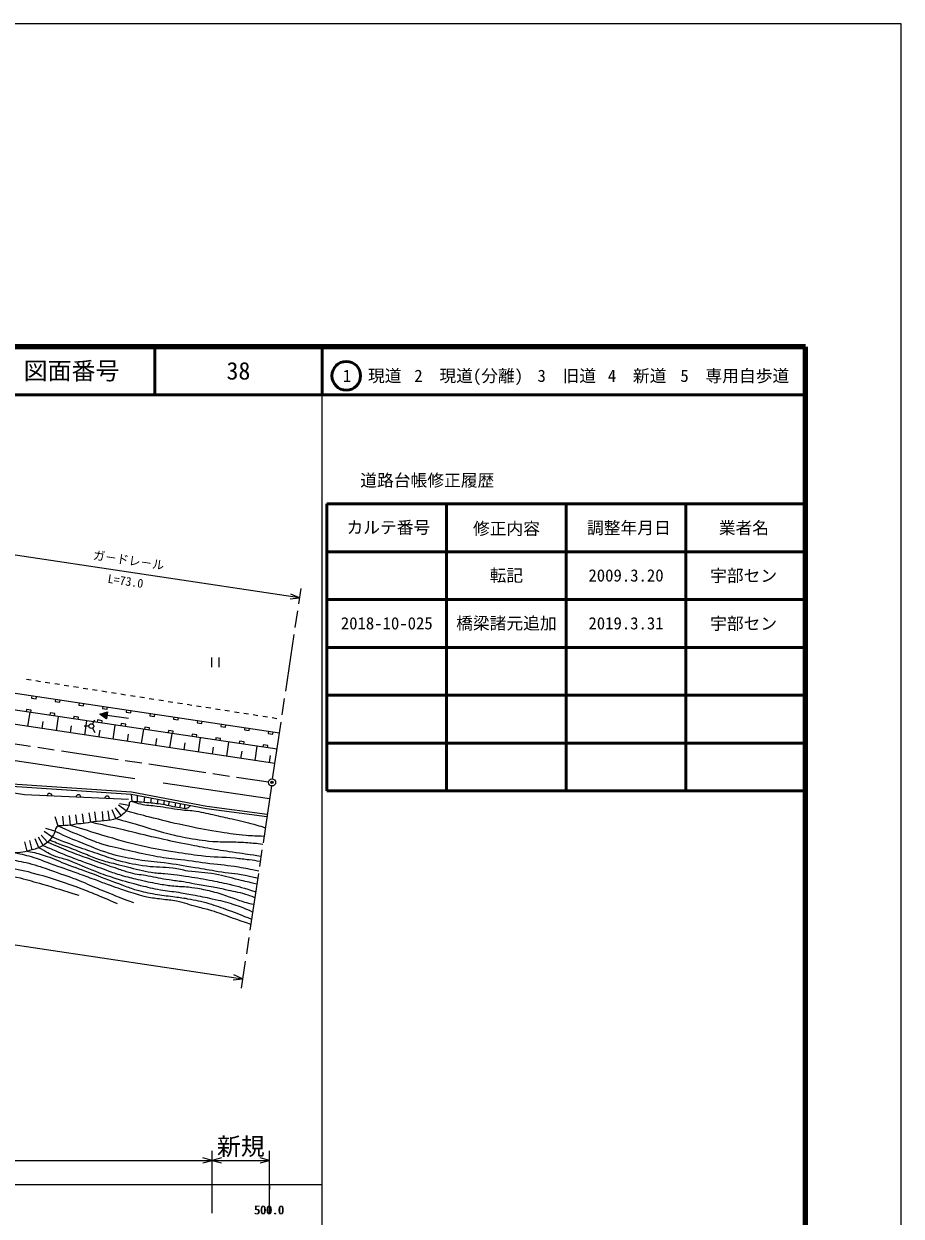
# Model space of a CAD drawing. Units: millimetres, scale not verified. Extents: x 0 to 700000, y -47500 to 447500.
# Drawn here: x 516653 to 700000, y 198357 to 447500 of the extents above; entities that cross this region are included whole.
import ezdxf
from ezdxf.enums import TextEntityAlignment as Align

# ---------------------------------------------------------------- set-up
doc = ezdxf.new("R2010")
doc.units = ezdxf.units.MM
doc.header["$LTSCALE"] = 1000
doc.header["$PDMODE"] = 32
doc.header["$PDSIZE"] = 500
doc.linetypes.add('CHAIN', pattern=[18.5, 12, -1.5, 3.5, -1.5])
for name, color, linetype, lineweight in [('作業レイヤ1', 7, 'Continuous', 13), ('作業ﾚｲﾔ1', 7, 'Continuous', 25), ('作業ﾚｲﾔ3', 7, 'Continuous', 25)]:
    doc.layers.add(name, color=color, linetype=linetype, lineweight=lineweight)
doc.styles.add('@ＭＳ ゴシック', font='')
doc.styles.add('ＭＳ ゴシック', font='')
doc.styles.get('@ＭＳ ゴシック').set_extended_font_data('@MS Gothic')
doc.styles.get('ＭＳ ゴシック').set_extended_font_data('MS Gothic')

msp = doc.modelspace()

# ---------------------------------------------------------------- linework, layer by layer
at = {"layer": '作業レイヤ1'}
msp.add_lwpolyline([(0, -47500), (700000, -47500), (700000, 447500), (0, 447500)], close=True, dxfattribs=at)
at = {"layer": '作業ﾚｲﾔ1', "lineweight": 140}
for p, q in [((680000, 380000), (40000, 380000)), ((680000, 20000), (680000, 380000))]:
    msp.add_line(p, q, dxfattribs=at)
at = {"layer": '作業ﾚｲﾔ1', "lineweight": 50}
for p, q in [((543997, 380000), (543997, 370000)), ((579000, 380000), (579000, 370000)), ((40000, 370000), (680000, 370000)), ((580000, 347197), (580000, 287197)), ((580000, 347197), (680000, 347197)), ((605000, 347197), (605000, 287197)), ((630000, 347197), (630000, 287197)), ((655000, 347197), (655000, 287197)), ((580000, 337197), (680000, 337197)), ((580000, 327197), (680000, 327197)), ((580000, 317197), (680000, 317197)), ((580000, 307197), (680000, 307197)), ((580000, 297197), (680000, 297197)), ((580000, 287197), (680000, 287197))]:
    msp.add_line(p, q, dxfattribs=at)
at = {"layer": '作業ﾚｲﾔ1'}
for p, q in [((579000, 20000), (579000, 370000)), ((555889, 315107), (555889, 313107)), ((557389, 315107), (557389, 313107)), ((496555, 310381), (570078, 299377)), ((517175, 310567), (518163, 310413)), ((519151, 310258), (520139, 310104)), ((521127, 309949), (522115, 309795)), ((523103, 309640), (524091, 309486)), ((525079, 309331), (526067, 309177)), ((527055, 309022), (528043, 308868)), ((569560, 295915), (496037, 306919)), ((518313, 307124), (518239, 306630)), ((518239, 306630), (519228, 306482)), ((519228, 306482), (519302, 306976)), ((529031, 308713), (530019, 308559)), ((531007, 308404), (531995, 308250)), ((532983, 308096), (533970, 307941)), ((534958, 307787), (535946, 307632)), ((536934, 307478), (537922, 307323)), ((538910, 307169), (539898, 307014)), ((540886, 306860), (541874, 306705)), ((542862, 306551), (543850, 306396)), ((569116, 292948), (481051, 306129)), ((517217, 304255), (517143, 303760)), ((518206, 304107), (517217, 304255)), ((518132, 303612), (518206, 304107)), ((523258, 306384), (523184, 305890)), ((523184, 305890), (524173, 305742)), ((524173, 305742), (524247, 306236)), ((528203, 305644), (528129, 305150)), ((528129, 305150), (529118, 305002)), ((529118, 305002), (529192, 305496)), ((533148, 304904), (533074, 304410)), ((533074, 304410), (534063, 304262)), ((534063, 304262), (534137, 304756)), ((538093, 304164), (538019, 303669)), ((539008, 303521), (539082, 304016)), ((544838, 306242), (545826, 306087)), ((546814, 305933), (547802, 305779)), ((548790, 305624), (549778, 305470)), ((550766, 305315), (551754, 305161)), ((552742, 305006), (553730, 304852)), ((554718, 304697), (555706, 304543)), ((556694, 304388), (557682, 304234)), ((558670, 304079), (559658, 303925)), ((517520, 300671), (517964, 303638)), ((520487, 300227), (520709, 301710)), ((522162, 303515), (522088, 303020)), ((523151, 303367), (522162, 303515)), ((523077, 302872), (523151, 303367)), ((523454, 299783), (523898, 302750)), ((527107, 302775), (527033, 302280)), ((528096, 302627), (527107, 302775)), ((528022, 302132), (528096, 302627)), ((529387, 298894), (529831, 301861)), ((531009, 301186), (531509, 302052)), ((532052, 302035), (531978, 301540)), ((533041, 301887), (532052, 302035)), ((532563, 303222), (534157, 303742)), ((533935, 302258), (532563, 303222)), ((532654, 303158), (534039, 302951)), ((532669, 303257), (534054, 303050)), ((532837, 303029), (534024, 302852)), ((532882, 303326), (534069, 303148)), ((532967, 301392), (533041, 301887)), ((533020, 302901), (534009, 302753)), ((533094, 303395), (534083, 303247)), ((533203, 302772), (533995, 302654)), ((533307, 303465), (534098, 303346)), ((533386, 302644), (533980, 302555)), ((533520, 303534), (534113, 303445)), ((533569, 302515), (533965, 302456)), ((533732, 303603), (534128, 303544)), ((533752, 302387), (533950, 302357)), ((534157, 303742), (533935, 302258)), ((533945, 303673), (534143, 303643)), ((538497, 302334), (534046, 303000)), ((538019, 303669), (539008, 303521)), ((543038, 303424), (542964, 302929)), ((542964, 302929), (543952, 302781)), ((543952, 302781), (544026, 303276)), ((547982, 302684), (547908, 302189)), ((547908, 302189), (548897, 302041)), ((548897, 302041), (548971, 302536)), ((552927, 301944), (552853, 301449)), ((553842, 301301), (553916, 301796)), ((560646, 303770), (561634, 303616)), ((562622, 303462), (563610, 303307)), ((564598, 303153), (565586, 302998)), ((566574, 302844), (567562, 302689)), ((568550, 302535), (569538, 302380)), ((539862, 289743), (477554, 299069)), ((526420, 299339), (526642, 300822)), ((530259, 300753), (529259, 300753)), ((531009, 300320), (531509, 299454)), ((532354, 298450), (532576, 299934)), ((535321, 298006), (535765, 300973)), ((536997, 301295), (536923, 300800)), ((537986, 301146), (536997, 301295)), ((537912, 300652), (537986, 301146)), ((538288, 297562), (538510, 299046)), ((541255, 297118), (541699, 300085)), ((541942, 300554), (541868, 300060)), ((542931, 300406), (541942, 300554)), ((542857, 299912), (542931, 300406)), ((546887, 299814), (546813, 299320)), ((547876, 299666), (546887, 299814)), ((547189, 296230), (547633, 299197)), ((547802, 299172), (547876, 299666)), ((551832, 299074), (551758, 298580)), ((552821, 298926), (551832, 299074)), ((552853, 301449), (553842, 301301)), ((557872, 301204), (557798, 300709)), ((557798, 300709), (558787, 300561)), ((558787, 300561), (558861, 301056)), ((562817, 300464), (562743, 299969)), ((562743, 299969), (563732, 299821)), ((563732, 299821), (563806, 300316)), ((567762, 299723), (567688, 299229)), ((567688, 299229), (568677, 299081)), ((568677, 299081), (568751, 299575)), ((544222, 296674), (544444, 298158)), ((550156, 295786), (550378, 297270)), ((552747, 298432), (552821, 298926)), ((553123, 295342), (553567, 298309)), ((556777, 298334), (556703, 297840)), ((557766, 298186), (556777, 298334)), ((557692, 297692), (557766, 298186)), ((559057, 294454), (559501, 297421)), ((561722, 297594), (561648, 297100)), ((562711, 297446), (561722, 297594)), ((562637, 296952), (562711, 297446)), ((564991, 293566), (565435, 296533)), ((566667, 296854), (566593, 296359)), ((567656, 296706), (566667, 296854)), ((567582, 296211), (567656, 296706)), ((556090, 294898), (556312, 296381)), ((562024, 294010), (562246, 295493)), ((567958, 293122), (568180, 294605)), ((516756, 286425), (509790, 287473)), ((512035, 288347), (539063, 286526)), ((512146, 288840), (539126, 287023)), ((539063, 286526), (554798, 283564)), ((539126, 287023), (554877, 284058)), ((568005, 285531), (545796, 288855)), ((538520, 285439), (516756, 286425)), ((538024, 283034), (536411, 284217)), ((538627, 284149), (536663, 284527)), ((539262, 285033), (539133, 286513)), ((540376, 284897), (540432, 286268)), ((541812, 284798), (541918, 285989)), ((543227, 284669), (543329, 285723)), ((544617, 284515), (544740, 285458)), ((545907, 284324), (546062, 285209)), ((546899, 284126), (547094, 285014)), ((548255, 283831), (548431, 284763)), ((549295, 283673), (549417, 284577)), ((550302, 283493), (550266, 284417)), ((554877, 284058), (567524, 282367)), ((523799, 279877), (523181, 281779)), ((525004, 279929), (524819, 281921)), ((526426, 280090), (526171, 282074)), ((527795, 280266), (527545, 282251)), ((529202, 280446), (528936, 282428)), ((530640, 280657), (530320, 282632)), ((531751, 280832), (531502, 282816)), ((533214, 280952), (533084, 282948)), ((534554, 281078), (534243, 283053)), ((535869, 281431), (535116, 283284)), ((537003, 282051), (535841, 283678)), ((554798, 283564), (567458, 281872)), ((523137, 278780), (521218, 279346)), ((517375, 274637), (516865, 276571)), ((518403, 274905), (517912, 276844)), ((519804, 275353), (519000, 277184)), ((520702, 275826), (519687, 277549)), ((521620, 276506), (520256, 277969)), ((522522, 277586), (520893, 278746)), ((40000, 205000), (579000, 205000)), ((568000, 205000), (568000, 204000))]:
    msp.add_line(p, q, dxfattribs=at)
at = {"layer": '作業ﾚｲﾔ1', "lineweight": 13}
for p, q in [((574296, 327563), (502100, 338368)), ((572309, 327337), (574296, 327563)), ((574296, 327563), (572462, 328361)), ((445736, 265421), (562383, 247963)), ((560396, 247737), (562383, 247963)), ((562383, 247963), (560549, 248760))]:
    msp.add_line(p, q, dxfattribs=at)
at = {"layer": '作業ﾚｲﾔ1', "linetype": 'CHAIN', "lineweight": 13}
for p, q in [((568635, 289734), (574592, 329541)), ((469604, 303797), (567782, 289104)), ((568413, 288251), (562087, 245985))]:
    msp.add_line(p, q, dxfattribs=at)
at = {"layer": '作業ﾚｲﾔ1', "lineweight": 50}
msp.add_circle((584031, 373958), 3000, dxfattribs=at)
at = {"layer": '作業ﾚｲﾔ1'}
for centre, radius in [((530759, 300753), 500), ((568524, 288993), 750)]:
    msp.add_circle(centre, radius, dxfattribs=at)
for centre in [(522037, 286186), (528031, 285914), (534024, 285642)]:
    msp.add_arc(centre, 500, 357.4048, 177.4048, dxfattribs=at)
for points, knots in [([(551480, 284189), (551250, 283896), (551088, 283750), (550757, 283596), (550239, 283354), (549863, 283608), (549295, 283673), (547857, 283838), (547084, 284141), (545654, 284365), (544368, 284566), (543641, 284634), (542345, 284750), (541495, 284826), (541019, 284879), (540166, 284904), (539655, 284918), (539282, 285188), (538858, 284904), (538518, 284676), (538741, 284265), (538550, 283904), (538062, 282981), (537662, 282462), (536781, 281903), (534898, 280709), (533388, 281127), (531190, 280749), (529546, 280466), (528614, 280375), (526959, 280159), (526079, 280045), (525586, 279976), (524702, 279903), (524332, 279872), (524073, 280040), (523753, 279852), (523066, 279447), (523281, 278689), (522830, 278031), (522154, 277043), (521729, 276440), (520702, 275826), (519868, 275327), (519337, 275132), (518394, 274902), (516878, 274533), (515995, 274150), (514444, 274313), (513568, 274404), (513079, 274588), (512290, 274979), (511511, 275365), (511084, 275680), (510546, 276364), (509987, 277076), (509907, 277623), (509469, 278416), (509178, 278942), (509158, 279359), (508700, 279749), (508360, 280039), (508050, 280004), (507623, 280134), (506893, 280355), (506450, 280356), (505725, 280595), (504967, 280846), (504473, 280913), (503853, 281416), (503355, 281821), (503264, 282227), (502930, 282775), (502650, 283234), (502383, 283456), (502263, 283980), (502070, 284822), (502371, 285323), (502391, 286186), (502416, 287238), (502322, 287827), (502340, 288879), (502346, 289250), (502382, 289456), (502391, 289827), (502399, 290118), (502308, 290293), (502391, 290571), (502538, 291058), (502992, 291157), (503453, 291325)], [0, 0, 0, 0, 1, 1, 1, 2, 2, 2, 3, 3, 3, 4, 4, 4, 5, 5, 5, 6, 6, 6, 7, 7, 7, 8, 8, 8, 9, 9, 9, 10, 10, 10, 11, 11, 11, 12, 12, 12, 13, 13, 13, 14, 14, 14, 15, 15, 15, 16, 16, 16, 17, 17, 17, 18, 18, 18, 19, 19, 19, 20, 20, 20, 21, 21, 21, 22, 22, 22, 23, 23, 23, 24, 24, 24, 25, 25, 25, 26, 26, 26, 27, 27, 27, 28, 28, 28, 29, 29, 29, 30, 30, 30, 30]), ([(539262, 285033), (540063, 284740), (540327, 284671), (541025, 284495), (542354, 284158), (543149, 284243), (544506, 284053), (546408, 283786), (547460, 283548), (549364, 283299), (550637, 283134), (551369, 283190), (552637, 282988), (554245, 282732), (555126, 282480), (556716, 282130), (558281, 281787), (559158, 281594), (560716, 281221), (562526, 280788), (563557, 280608), (565341, 280078), (566033, 279872), (566267, 279807), (567107, 279528)], [0, 0, 0, 0, 1, 1, 1, 2, 2, 2, 3, 3, 3, 4, 4, 4, 5, 5, 5, 6, 6, 6, 7, 7, 7, 8, 8, 8, 8]), ([(566836, 277718), (565060, 277759), (564561, 277786), (563106, 277896), (561006, 278055), (559838, 278255), (557755, 278571), (555122, 278971), (553658, 279269), (551053, 279818), (548196, 280420), (546610, 280824), (543779, 281533), (541525, 282098), (540803, 282287), (538024, 283034)], [0, 0, 0, 0, 1, 1, 1, 2, 2, 2, 3, 3, 3, 4, 4, 4, 5, 5, 5, 5]), ([(565743, 270416), (563720, 270864), (563154, 270974), (561482, 271259), (559171, 271653), (557853, 271705), (555529, 272007), (553162, 272315), (551839, 272510), (549474, 272824), (547534, 273081), (546434, 273131), (544507, 273470), (542138, 273887), (540832, 274230), (538486, 274763), (536327, 275253), (535085, 275417), (532976, 276089), (531441, 276579), (530626, 276982), (529132, 277586), (527030, 278435), (526359, 278744), (523799, 279877)], [0, 0, 0, 0, 1, 1, 1, 2, 2, 2, 3, 3, 3, 4, 4, 4, 5, 5, 5, 6, 6, 6, 7, 7, 7, 8, 8, 8, 8]), ([(526426, 280090), (529539, 279077), (530365, 278818), (532908, 278062), (536235, 277073), (538094, 276483), (541480, 275715), (544113, 275118), (545618, 274923), (548283, 274491), (550390, 274149), (551572, 273959), (553692, 273708), (556457, 273382), (558029, 273457), (560801, 273198), (561960, 273090), (562607, 273012), (563761, 272858), (564660, 272738), (564951, 272696), (566059, 272523)], [0, 0, 0, 0, 1, 1, 1, 2, 2, 2, 3, 3, 3, 4, 4, 4, 5, 5, 5, 6, 6, 6, 7, 7, 7, 7]), ([(566211, 273544), (563677, 273905), (563032, 273997), (560997, 274305), (558943, 274616), (557790, 274775), (555743, 275129), (553908, 275447), (552884, 275645), (551056, 276005), (548718, 276465), (547408, 276727), (545081, 277241), (542508, 277809), (541084, 278203), (538520, 278811), (535444, 279540), (534477, 279764), (530640, 280657)], [0, 0, 0, 0, 1, 1, 1, 2, 2, 2, 3, 3, 3, 4, 4, 4, 5, 5, 5, 6, 6, 6, 6]), ([(535869, 281431), (538140, 280813), (538725, 280652), (540548, 280126), (542627, 279525), (543763, 279089), (545854, 278529), (547607, 278059), (548603, 277841), (550386, 277499), (552622, 277070), (553888, 276869), (556155, 276675), (557679, 276544), (558541, 276624), (560070, 276572), (561399, 276526), (562144, 276513), (563470, 276417), (564693, 276329), (565098, 276285), (566597, 276118)], [0, 0, 0, 0, 1, 1, 1, 2, 2, 2, 3, 3, 3, 4, 4, 4, 5, 5, 5, 6, 6, 6, 7, 7, 7, 7]), ([(522081, 276940), (523692, 276308), (524097, 276150), (525390, 275647), (526970, 275033), (527862, 274707), (529438, 274082), (530624, 273613), (531254, 273258), (532465, 272858), (533757, 272431), (534516, 272313), (535833, 271973), (537783, 271470), (538873, 271175), (540834, 270715), (541772, 270495), (542297, 270362), (543249, 270205), (544342, 270024), (544969, 270036), (546072, 269932), (547095, 269837), (547672, 269825), (548691, 269694), (549385, 269605), (549770, 269535), (550460, 269422), (552415, 269103), (553516, 268952), (555461, 268572), (557059, 268260), (557958, 268096), (559543, 267721), (561740, 267201), (562471, 266954), (565103, 266139)], [0, 0, 0, 0, 1, 1, 1, 2, 2, 2, 3, 3, 3, 4, 4, 4, 5, 5, 5, 6, 6, 6, 7, 7, 7, 8, 8, 8, 9, 9, 9, 10, 10, 10, 11, 11, 11, 12, 12, 12, 12]), ([(565345, 267757), (563499, 268180), (563031, 268289), (561550, 268640), (559633, 269093), (558588, 269477), (556651, 269830), (554441, 270233), (553156, 270131), (550936, 270477), (549708, 270668), (549039, 270887), (547807, 271055), (545655, 271349), (544415, 271175), (542262, 271463), (539992, 271767), (538728, 272035), (536513, 272620), (534933, 273037), (534083, 273392), (532533, 273912), (530920, 274454), (530019, 274766), (528417, 275341), (526098, 276174), (525359, 276475), (522522, 277586)], [0, 0, 0, 0, 1, 1, 1, 2, 2, 2, 3, 3, 3, 4, 4, 4, 5, 5, 5, 6, 6, 6, 7, 7, 7, 8, 8, 8, 9, 9, 9, 9]), ([(523137, 278780), (525912, 277542), (526663, 277209), (528962, 276294), (531356, 275340), (532676, 274727), (535153, 274014), (537214, 273421), (538411, 273238), (540527, 272892), (542640, 272547), (543850, 272542), (545970, 272246), (548514, 271890), (549932, 271642), (552467, 271225), (554342, 270917), (555387, 270711), (557263, 270409), (559451, 270056), (560707, 270041), (562876, 269592), (563917, 269377), (564276, 269306), (565529, 268984)], [0, 0, 0, 0, 1, 1, 1, 2, 2, 2, 3, 3, 3, 4, 4, 4, 5, 5, 5, 6, 6, 6, 7, 7, 7, 8, 8, 8, 8]), ([(481695, 269989), (484149, 271158), (484899, 271537), (487056, 272256), (488918, 272877), (489996, 273125), (491912, 273551), (493965, 274007), (495105, 274380), (497201, 274558), (498643, 274681), (499459, 274589), (500906, 274558), (502762, 274519), (503805, 274526), (505655, 274378), (507518, 274229), (508569, 274155), (510404, 273803), (511756, 273544), (512482, 273260), (513822, 272939), (515572, 272520), (516581, 272401), (518318, 271932), (520120, 271446), (521088, 271033), (522851, 270421), (525010, 269672), (526234, 269291), (528356, 268442), (530016, 267778), (530915, 267331), (532565, 266644), (535284, 265510), (536178, 265182), (539580, 263873)], [0, 0, 0, 0, 1, 1, 1, 2, 2, 2, 3, 3, 3, 4, 4, 4, 5, 5, 5, 6, 6, 6, 7, 7, 7, 8, 8, 8, 9, 9, 9, 10, 10, 10, 11, 11, 11, 12, 12, 12, 12]), ([(564083, 259320), (562037, 260029), (561522, 260207), (559883, 260782), (558340, 261323), (557499, 261694), (555937, 262177), (554770, 262538), (554089, 262642), (552909, 262959), (551219, 263413), (550301, 263784), (548589, 264150), (547369, 264410), (546661, 264417), (545426, 264592), (544216, 264763), (543524, 264778), (542330, 265034), (540813, 265359), (539998, 265683), (538520, 266157), (536808, 266705), (535858, 267042), (534166, 267653), (533099, 268039), (532510, 268281), (531445, 268674), (530092, 269173), (529331, 269443), (527975, 269932), (525718, 270747), (524449, 271191), (522192, 272007), (520876, 272484), (520160, 272811), (518825, 273232), (517178, 273752), (516577, 273865), (514537, 274303)], [0, 0, 0, 0, 1, 1, 1, 2, 2, 2, 3, 3, 3, 4, 4, 4, 5, 5, 5, 6, 6, 6, 7, 7, 7, 8, 8, 8, 9, 9, 9, 10, 10, 10, 11, 11, 11, 12, 12, 12, 13, 13, 13, 13]), ([(517375, 274637), (519057, 274288), (519564, 274166), (520934, 273742), (522655, 273210), (523537, 272683), (525220, 272041), (527522, 271165), (528832, 270728), (531139, 269864), (533628, 268933), (535005, 268365), (537500, 267449), (538518, 267076), (539081, 266843), (540119, 266531), (541644, 266072), (542532, 265931), (544099, 265646), (545537, 265385), (546359, 265341), (547807, 265136), (549003, 264967), (549681, 264915), (550868, 264694), (552608, 264369), (553592, 264203), (555291, 263707), (556908, 263236), (557788, 262887), (559373, 262313), (561294, 261616), (561915, 261355), (564245, 260405)], [0, 0, 0, 0, 1, 1, 1, 2, 2, 2, 3, 3, 3, 4, 4, 4, 5, 5, 5, 6, 6, 6, 7, 7, 7, 8, 8, 8, 9, 9, 9, 10, 10, 10, 11, 11, 11, 11]), ([(564469, 261899), (562868, 262618), (562384, 262821), (561005, 263299), (559328, 263882), (558345, 264080), (556617, 264490), (554994, 264874), (554071, 265026), (552433, 265340), (551107, 265595), (550364, 265737), (549031, 265953), (547535, 266194), (546681, 266231), (545188, 266497), (543579, 266783), (542689, 267012), (541106, 267415), (539072, 267933), (537934, 268238), (535935, 268878), (534274, 269409), (533343, 269711), (531717, 270341), (529506, 271197), (528330, 271835), (526104, 272654), (525075, 273033), (524443, 273082), (523417, 273470), (521929, 274033), (521415, 274388), (519804, 275353)], [0, 0, 0, 0, 1, 1, 1, 2, 2, 2, 3, 3, 3, 4, 4, 4, 5, 5, 5, 6, 6, 6, 7, 7, 7, 8, 8, 8, 9, 9, 9, 10, 10, 10, 11, 11, 11, 11]), ([(520702, 275826), (522171, 275167), (522557, 274995), (523757, 274491), (525038, 273952), (525760, 273663), (527057, 273164), (528151, 272743), (528779, 272546), (529880, 272144), (531649, 271497), (532627, 271100), (534404, 270477), (535578, 270065), (536238, 269838), (537432, 269490), (538787, 269096), (539560, 268921), (540936, 268606), (542574, 268231), (543498, 268044), (545154, 267755), (546264, 267562), (546890, 267471), (548011, 267347), (549189, 267217), (549861, 267276), (551038, 267143), (552093, 267024), (552684, 266941), (553726, 266735), (555000, 266483), (555708, 266308), (556957, 265953), (558263, 265581), (558969, 265291), (560257, 264864), (561414, 264481), (562037, 264185), (563216, 263877), (563797, 263726), (563999, 263672), (564712, 263527)], [0, 0, 0, 0, 1, 1, 1, 2, 2, 2, 3, 3, 3, 4, 4, 4, 5, 5, 5, 6, 6, 6, 7, 7, 7, 8, 8, 8, 9, 9, 9, 10, 10, 10, 11, 11, 11, 12, 12, 12, 13, 13, 13, 14, 14, 14, 14]), ([(564918, 264903), (564032, 265253), (563764, 265336), (563012, 265578), (561402, 266097), (560446, 266197), (558794, 266565), (557629, 266824), (556973, 266953), (555801, 267177), (554477, 267430), (553726, 267518), (552399, 267755), (551468, 267922), (550952, 268048), (550018, 268198), (548840, 268386), (548169, 268417), (546990, 268606), (545269, 268881), (544318, 269110), (542602, 269422), (541182, 269680), (540362, 269711), (538963, 270069), (538018, 270310), (537506, 270506), (536581, 270817), (534140, 271637), (532778, 272115), (530356, 272994), (528705, 273593), (527771, 273908), (526138, 274559), (524353, 275270), (523771, 275536), (521620, 276506)], [0, 0, 0, 0, 1, 1, 1, 2, 2, 2, 3, 3, 3, 4, 4, 4, 5, 5, 5, 6, 6, 6, 7, 7, 7, 8, 8, 8, 9, 9, 9, 10, 10, 10, 11, 11, 11, 12, 12, 12, 12]), ([(536198, 263586), (533910, 264620), (533303, 264905), (531414, 265672), (529934, 266274), (529103, 266608), (527600, 267147), (524062, 268418), (522053, 269071), (518426, 270061), (516161, 270680), (514840, 270810), (512526, 271212), (509462, 271745), (507743, 272058), (504648, 272364), (501582, 272666), (499845, 272891), (496769, 272723), (493923, 272569), (492279, 272532), (489538, 271752), (487678, 271223), (486952, 270960), (484897, 270025)], [0, 0, 0, 0, 1, 1, 1, 2, 2, 2, 3, 3, 3, 4, 4, 4, 5, 5, 5, 6, 6, 6, 7, 7, 7, 8, 8, 8, 8]), ([(488674, 269737), (491093, 270576), (491915, 270856), (494071, 271212), (496279, 271578), (497553, 271575), (499791, 271536), (501793, 271502), (502915, 271376), (504900, 271105), (507136, 270799), (508366, 270484), (510584, 270061), (512652, 269667), (513825, 269512), (515872, 269018), (517715, 268573), (518726, 268243), (520549, 267723), (523528, 266872), (524476, 266563), (528140, 265420)], [0, 0, 0, 0, 1, 1, 1, 2, 2, 2, 3, 3, 3, 4, 4, 4, 5, 5, 5, 6, 6, 6, 7, 7, 7, 7])]:
    msp.add_open_spline(points, degree=3, knots=knots, dxfattribs=at)
msp.add_point((568524, 288993), dxfattribs=at)
msp.add_point((568524, 288993), dxfattribs=at)
at = {"layer": '作業ﾚｲﾔ3'}
for p, q in [((556000, 199000), (556000, 212000)), ((556000, 199000), (556000, 212000)), ((568000, 199000), (568000, 212000)), ((119000, 210000), (556000, 210000)), ((556000, 210000), (554068, 210518)), ((554068, 209482), (556000, 210000)), ((557932, 210518), (556000, 210000)), ((556000, 210000), (568000, 210000)), ((556000, 210000), (557932, 209482)), ((568000, 210000), (566068, 210518)), ((566068, 209482), (568000, 210000))]:
    msp.add_line(p, q, dxfattribs=at)

# ---------------------------------------------------------------- texts
at = {"layer": '作業ﾚｲﾔ1', "style": 'ＭＳ ゴシック'}
for s, height, p in [('図面番号', 3666, (526622, 375000)), ('38', 3666, (561497, 375000)), ('1\u3000現道', 2566, (589448, 373958)), ('2\u3000現道(分離)', 2566, (609619, 373958)), ('3\u3000旧道', 2566, (630121, 373958)), ('4\u3000新道', 2566, (644824, 373958)), ('5\u3000専用自歩道', 2566, (665228, 373958)), ('道路台帳修正履歴', 2566, (600968, 352113)), ('カルテ番号', 2566, (592839, 342277)), ('調整年月日', 2566, (643089, 342197)), ('業者名', 2566, (667134, 342197)), ('修正内容', 2566, (617509, 342023)), ('転記', 2566, (617500, 332245)), ('2009.3.20', 2566, (642500, 332245)), ('宇部セン', 2566, (667077, 332189)), ('橋梁諸元追加', 2566, (617500, 322245)), ('2018-10-025', 2566, (592500, 322245)), ('2019.3.31', 2566, (642500, 322245)), ('宇部セン', 2566, (667077, 322189))]:
    msp.add_text(s, height=height, dxfattribs=at).set_placement(p, align=Align.MIDDLE_CENTER)
msp.add_text('ガ－ドレ－ル', height=1833, rotation=351.488, dxfattribs=at).set_placement((538346, 333955), align=Align.BOTTOM_CENTER)
at = {"layer": '作業ﾚｲﾔ1', "style": '@ＭＳ ゴシック'}
msp.add_text('L=73.0', height=1833, rotation=351.488, dxfattribs=at).set_placement((538050, 331977), align=Align.TOP_CENTER)
at = {"layer": '作業ﾚｲﾔ1', "style": 'ＭＳ ゴシック'}
for p in [(567844, 198195), (568000, 198195)]:
    msp.add_text('500.0', height=1833, dxfattribs=at).set_placement(p, align=Align.BOTTOM_CENTER)
at = {"layer": '作業ﾚｲﾔ3', "style": 'ＭＳ ゴシック'}
msp.add_text('新規', height=3666, dxfattribs=at).set_placement((562000, 210000), align=Align.BOTTOM_CENTER)

doc.saveas('drawing.dxf')
